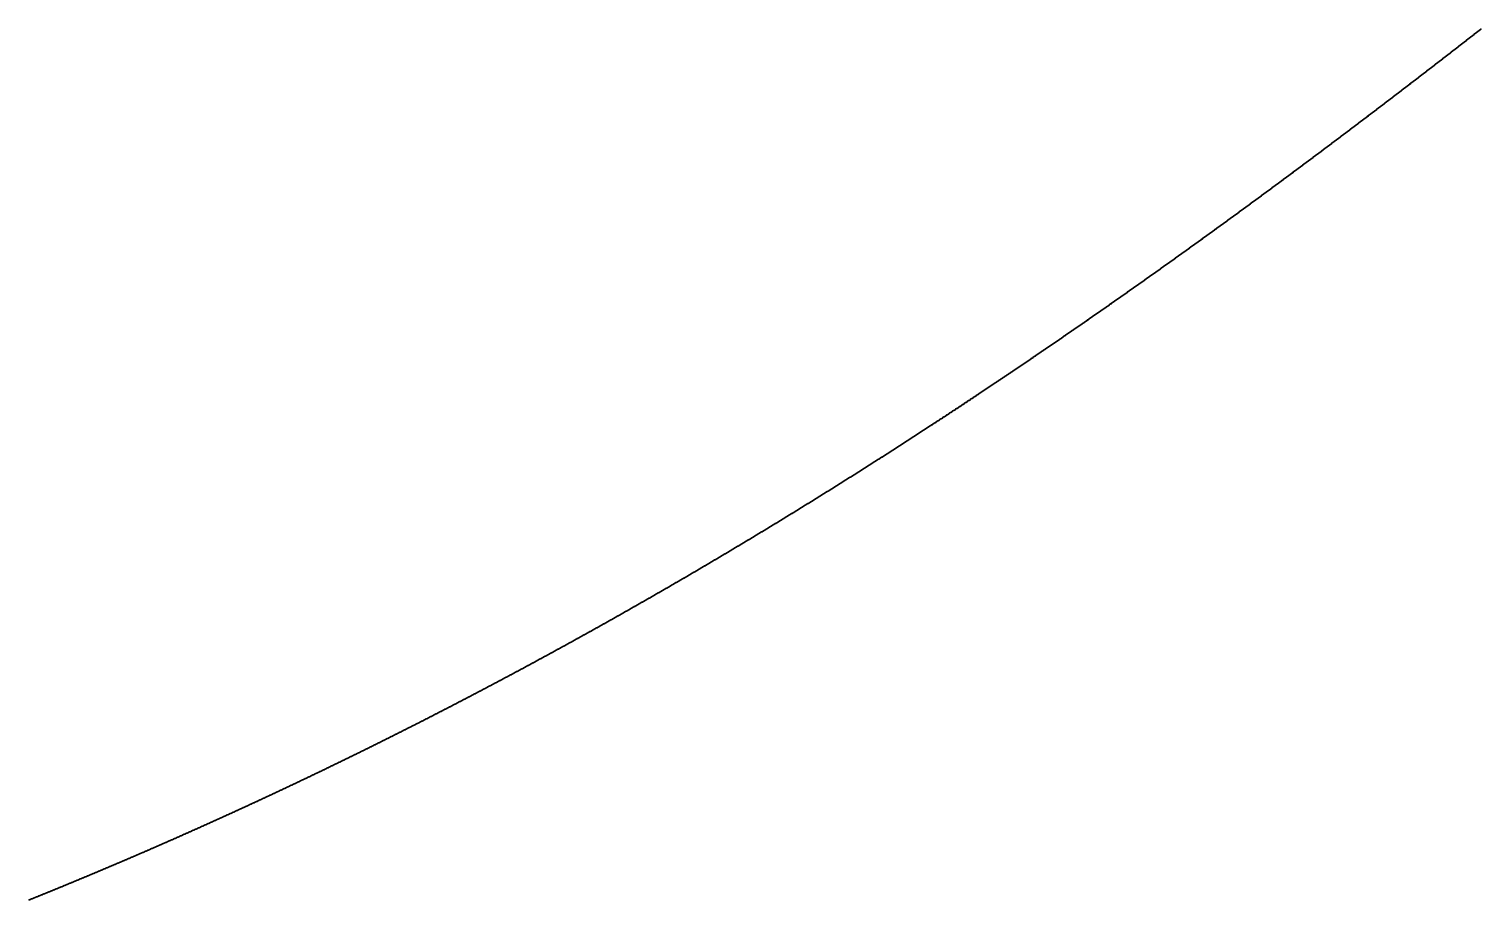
# Model space of a CAD drawing. Header units: metres. Extents: x 0 to 360, y 0 to 49.
# Drawn here: x 157.5 to 179.99, y 5.92 to 19.42 of the extents above; entities that cross this region are included whole.
import ezdxf

# ---------------------------------------------------------------- set-up
doc = ezdxf.new("R2010")
doc.units = ezdxf.units.M

msp = doc.modelspace()

# ---------------------------------------------------------------- linework, layer by layer
for p in [(179.895, 19.342), (179.902, 19.348), (179.909, 19.353), (179.916, 19.359), (179.923, 19.364), (179.93, 19.37), (179.937, 19.375), (179.944, 19.38), (179.951, 19.386), (179.958, 19.391), (179.965, 19.397), (179.972, 19.402), (179.979, 19.408), (179.986, 19.413), (179.993, 19.419), (179.607, 19.118), (179.614, 19.124), (179.621, 19.129), (179.628, 19.134), (179.635, 19.14), (179.642, 19.145), (179.649, 19.151), (179.656, 19.156), (179.663, 19.162), (179.67, 19.167), (179.677, 19.173), (179.684, 19.178), (179.691, 19.184), (179.698, 19.189), (179.705, 19.195), (179.712, 19.2), (179.719, 19.205), (179.726, 19.211), (179.733, 19.216), (179.74, 19.222), (179.747, 19.227), (179.754, 19.233), (179.761, 19.238), (179.768, 19.244), (179.775, 19.249), (179.782, 19.255), (179.789, 19.26), (179.796, 19.266), (179.803, 19.271), (179.81, 19.277), (179.817, 19.282), (179.824, 19.288), (179.831, 19.293), (179.838, 19.298), (179.846, 19.304), (179.853, 19.309), (179.86, 19.315), (179.867, 19.32), (179.874, 19.326), (179.881, 19.331), (179.888, 19.337), (179.318, 18.894), (179.325, 18.9), (179.332, 18.905), (179.339, 18.91), (179.346, 18.916), (179.353, 18.921), (179.36, 18.927), (179.367, 18.932), (179.374, 18.938), (179.381, 18.943), (179.388, 18.949), (179.395, 18.954), (179.402, 18.96), (179.409, 18.965), (179.416, 18.971), (179.423, 18.976), (179.431, 18.981), (179.438, 18.987), (179.445, 18.992), (179.452, 18.998), (179.459, 19.003), (179.466, 19.009), (179.473, 19.014), (179.48, 19.02), (179.487, 19.025), (179.494, 19.031), (179.501, 19.036), (179.508, 19.042), (179.515, 19.047), (179.522, 19.052), (179.529, 19.058), (179.536, 19.063), (179.543, 19.069), (179.55, 19.074), (179.557, 19.08), (179.564, 19.085), (179.571, 19.091), (179.578, 19.096), (179.586, 19.102), (179.593, 19.107), (179.6, 19.113), (179.027, 18.67), (179.035, 18.676), (179.042, 18.681), (179.049, 18.687), (179.056, 18.692), (179.063, 18.698), (179.07, 18.703), (179.077, 18.709), (179.084, 18.714), (179.091, 18.719), (179.098, 18.725), (179.105, 18.73), (179.113, 18.736), (179.12, 18.741), (179.127, 18.747), (179.134, 18.752), (179.141, 18.758), (179.148, 18.763), (179.155, 18.769), (179.162, 18.774), (179.169, 18.779), (179.176, 18.785), (179.183, 18.79), (179.19, 18.796), (179.197, 18.801), (179.205, 18.807), (179.212, 18.812), (179.219, 18.818), (179.226, 18.823), (179.233, 18.829), (179.24, 18.834), (179.247, 18.84), (179.254, 18.845), (179.261, 18.85), (179.268, 18.856), (179.275, 18.861), (179.282, 18.867), (179.289, 18.872), (179.296, 18.878), (179.303, 18.883), (179.311, 18.889), (178.736, 18.447), (178.743, 18.452), (178.751, 18.458), (178.758, 18.463), (178.765, 18.469), (178.772, 18.474), (178.779, 18.48), (178.786, 18.485), (178.793, 18.49), (178.8, 18.496), (178.807, 18.501), (178.815, 18.507), (178.822, 18.512), (178.829, 18.518), (178.836, 18.523), (178.843, 18.529), (178.85, 18.534), (178.857, 18.54), (178.864, 18.545), (178.871, 18.55), (178.878, 18.556), (178.886, 18.561), (178.893, 18.567), (178.9, 18.572), (178.907, 18.578), (178.914, 18.583), (178.921, 18.589), (178.928, 18.594), (178.935, 18.599), (178.942, 18.605), (178.949, 18.61), (178.957, 18.616), (178.964, 18.621), (178.971, 18.627), (178.978, 18.632), (178.985, 18.638), (178.992, 18.643), (178.999, 18.649), (179.006, 18.654), (179.013, 18.659), (179.02, 18.665), (178.437, 18.218), (178.444, 18.224), (178.451, 18.229), (178.458, 18.234), (178.465, 18.24), (178.473, 18.245), (178.48, 18.251), (178.487, 18.256), (178.494, 18.262), (178.501, 18.267), (178.508, 18.273), (178.515, 18.278), (178.523, 18.283), (178.53, 18.289), (178.537, 18.294), (178.544, 18.3), (178.551, 18.305), (178.558, 18.311), (178.565, 18.316), (178.572, 18.322), (178.58, 18.327), (178.587, 18.332), (178.594, 18.338), (178.601, 18.343), (178.608, 18.349), (178.615, 18.354), (178.622, 18.36), (178.629, 18.365), (178.637, 18.371), (178.644, 18.376), (178.651, 18.381), (178.658, 18.387), (178.665, 18.392), (178.672, 18.398), (178.679, 18.403), (178.686, 18.409), (178.694, 18.414), (178.701, 18.42), (178.708, 18.425), (178.715, 18.431), (178.722, 18.436), (178.729, 18.441), (178.143, 17.995), (178.151, 18.001), (178.158, 18.006), (178.165, 18.011), (178.172, 18.017), (178.179, 18.022), (178.186, 18.028), (178.194, 18.033), (178.201, 18.039), (178.208, 18.044), (178.215, 18.05), (178.222, 18.055), (178.229, 18.06), (178.237, 18.066), (178.244, 18.071), (178.251, 18.077), (178.258, 18.082), (178.265, 18.088), (178.272, 18.093), (178.28, 18.098), (178.287, 18.104), (178.294, 18.109), (178.301, 18.115), (178.308, 18.12), (178.315, 18.126), (178.322, 18.131), (178.33, 18.137), (178.337, 18.142), (178.344, 18.147), (178.351, 18.153), (178.358, 18.158), (178.365, 18.164), (178.373, 18.169), (178.38, 18.175), (178.387, 18.18), (178.394, 18.185), (178.401, 18.191), (178.408, 18.196), (178.415, 18.202), (178.423, 18.207), (178.43, 18.213), (177.842, 17.767), (177.849, 17.772), (177.856, 17.778), (177.863, 17.783), (177.87, 17.789), (177.878, 17.794), (177.885, 17.8), (177.892, 17.805), (177.899, 17.81), (177.906, 17.816), (177.914, 17.821), (177.921, 17.827), (177.928, 17.832), (177.935, 17.838), (177.942, 17.843), (177.95, 17.848), (177.957, 17.854), (177.964, 17.859), (177.971, 17.865), (177.978, 17.87), (177.986, 17.876), (177.993, 17.881), (178, 17.886), (178.007, 17.892), (178.014, 17.897), (178.021, 17.903), (178.029, 17.908), (178.036, 17.914), (178.043, 17.919), (178.05, 17.925), (178.057, 17.93), (178.065, 17.935), (178.072, 17.941), (178.079, 17.946), (178.086, 17.952), (178.093, 17.957), (178.1, 17.963), (178.108, 17.968), (178.115, 17.973), (178.122, 17.979), (178.129, 17.984), (178.136, 17.99), (177.546, 17.545), (177.553, 17.55), (177.56, 17.556), (177.568, 17.561), (177.575, 17.566), (177.582, 17.572), (177.589, 17.577), (177.596, 17.583), (177.604, 17.588), (177.611, 17.593), (177.618, 17.599), (177.625, 17.604), (177.633, 17.61), (177.64, 17.615), (177.647, 17.621), (177.654, 17.626), (177.661, 17.631), (177.669, 17.637), (177.676, 17.642), (177.683, 17.648), (177.69, 17.653), (177.698, 17.659), (177.705, 17.664), (177.712, 17.669), (177.719, 17.675), (177.726, 17.68), (177.734, 17.686), (177.741, 17.691), (177.748, 17.696), (177.755, 17.702), (177.762, 17.707), (177.77, 17.713), (177.777, 17.718), (177.784, 17.724), (177.791, 17.729), (177.798, 17.734), (177.806, 17.74), (177.813, 17.745), (177.82, 17.751), (177.827, 17.756), (177.834, 17.762), (177.242, 17.317), (177.249, 17.323), (177.256, 17.328), (177.263, 17.333), (177.271, 17.339), (177.278, 17.344), (177.285, 17.35), (177.292, 17.355), (177.3, 17.361), (177.307, 17.366), (177.314, 17.371), (177.322, 17.377), (177.329, 17.382), (177.336, 17.388), (177.343, 17.393), (177.35, 17.398), (177.358, 17.404), (177.365, 17.409), (177.372, 17.415), (177.379, 17.42), (177.387, 17.425), (177.394, 17.431), (177.401, 17.436), (177.408, 17.442), (177.416, 17.447), (177.423, 17.453), (177.43, 17.458), (177.437, 17.463), (177.445, 17.469), (177.452, 17.474), (177.459, 17.48), (177.466, 17.485), (177.474, 17.49), (177.481, 17.496), (177.488, 17.501), (177.495, 17.507), (177.503, 17.512), (177.51, 17.518), (177.517, 17.523), (177.524, 17.528), (177.531, 17.534), (177.539, 17.539), (176.944, 17.096), (176.951, 17.101), (176.958, 17.106), (176.965, 17.112), (176.973, 17.117), (176.98, 17.123), (176.987, 17.128), (176.995, 17.133), (177.002, 17.139), (177.009, 17.144), (177.016, 17.15), (177.024, 17.155), (177.031, 17.16), (177.038, 17.166), (177.045, 17.171), (177.053, 17.177), (177.06, 17.182), (177.067, 17.187), (177.075, 17.193), (177.082, 17.198), (177.089, 17.204), (177.096, 17.209), (177.104, 17.214), (177.111, 17.22), (177.118, 17.225), (177.125, 17.231), (177.133, 17.236), (177.14, 17.241), (177.147, 17.247), (177.155, 17.252), (177.162, 17.258), (177.169, 17.263), (177.176, 17.269), (177.184, 17.274), (177.191, 17.279), (177.198, 17.285), (177.205, 17.29), (177.213, 17.296), (177.22, 17.301), (177.227, 17.306), (177.234, 17.312), (176.637, 16.869), (176.644, 16.874), (176.651, 16.88), (176.659, 16.885), (176.666, 16.89), (176.673, 16.896), (176.681, 16.901), (176.688, 16.907), (176.695, 16.912), (176.703, 16.917), (176.71, 16.923), (176.717, 16.928), (176.725, 16.934), (176.732, 16.939), (176.739, 16.944), (176.747, 16.95), (176.754, 16.955), (176.761, 16.961), (176.768, 16.966), (176.776, 16.971), (176.783, 16.977), (176.79, 16.982), (176.798, 16.988), (176.805, 16.993), (176.812, 16.998), (176.82, 17.004), (176.827, 17.009), (176.834, 17.015), (176.841, 17.02), (176.849, 17.025), (176.856, 17.031), (176.863, 17.036), (176.871, 17.042), (176.878, 17.047), (176.885, 17.052), (176.893, 17.058), (176.9, 17.063), (176.907, 17.069), (176.914, 17.074), (176.922, 17.079), (176.929, 17.085), (176.936, 17.09), (176.329, 16.643), (176.336, 16.648), (176.344, 16.653), (176.351, 16.659), (176.358, 16.664), (176.366, 16.67), (176.373, 16.675), (176.38, 16.68), (176.388, 16.686), (176.395, 16.691), (176.402, 16.697), (176.41, 16.702), (176.417, 16.707), (176.424, 16.713), (176.432, 16.718), (176.439, 16.723), (176.446, 16.729), (176.454, 16.734), (176.461, 16.74), (176.468, 16.745), (176.476, 16.75), (176.483, 16.756), (176.49, 16.761), (176.498, 16.767), (176.505, 16.772), (176.512, 16.777), (176.52, 16.783), (176.527, 16.788), (176.534, 16.793), (176.542, 16.799), (176.549, 16.804), (176.556, 16.81), (176.564, 16.815), (176.571, 16.82), (176.578, 16.826), (176.586, 16.831), (176.593, 16.837), (176.6, 16.842), (176.608, 16.847), (176.615, 16.853), (176.622, 16.858), (176.63, 16.864), (176.027, 16.422), (176.034, 16.428), (176.042, 16.433), (176.049, 16.438), (176.056, 16.444), (176.064, 16.449), (176.071, 16.455), (176.079, 16.46), (176.086, 16.465), (176.093, 16.471), (176.101, 16.476), (176.108, 16.481), (176.115, 16.487), (176.123, 16.492), (176.13, 16.498), (176.138, 16.503), (176.145, 16.508), (176.152, 16.514), (176.16, 16.519), (176.167, 16.524), (176.174, 16.53), (176.182, 16.535), (176.189, 16.541), (176.196, 16.546), (176.204, 16.551), (176.211, 16.557), (176.219, 16.562), (176.226, 16.567), (176.233, 16.573), (176.241, 16.578), (176.248, 16.584), (176.255, 16.589), (176.263, 16.594), (176.27, 16.6), (176.277, 16.605), (176.285, 16.61), (176.292, 16.616), (176.299, 16.621), (176.307, 16.627), (176.314, 16.632), (176.321, 16.637), (175.716, 16.197), (175.724, 16.202), (175.731, 16.208), (175.739, 16.213), (175.746, 16.218), (175.753, 16.224), (175.761, 16.229), (175.768, 16.235), (175.776, 16.24), (175.783, 16.245), (175.79, 16.251), (175.798, 16.256), (175.805, 16.261), (175.813, 16.267), (175.82, 16.272), (175.827, 16.277), (175.835, 16.283), (175.842, 16.288), (175.85, 16.294), (175.857, 16.299), (175.864, 16.304), (175.872, 16.31), (175.879, 16.315), (175.887, 16.32), (175.894, 16.326), (175.901, 16.331), (175.909, 16.336), (175.916, 16.342), (175.924, 16.347), (175.931, 16.353), (175.938, 16.358), (175.946, 16.363), (175.953, 16.369), (175.96, 16.374), (175.968, 16.379), (175.975, 16.385), (175.983, 16.39), (175.99, 16.395), (175.997, 16.401), (176.005, 16.406), (176.012, 16.412), (176.02, 16.417), (175.404, 15.972), (175.412, 15.978), (175.419, 15.983), (175.427, 15.988), (175.434, 15.994), (175.442, 15.999), (175.449, 16.004), (175.456, 16.01), (175.464, 16.015), (175.471, 16.02), (175.479, 16.026), (175.486, 16.031), (175.494, 16.036), (175.501, 16.042), (175.508, 16.047), (175.516, 16.052), (175.523, 16.058), (175.531, 16.063), (175.538, 16.069), (175.546, 16.074), (175.553, 16.079), (175.56, 16.085), (175.568, 16.09), (175.575, 16.095), (175.583, 16.101), (175.59, 16.106), (175.598, 16.111), (175.605, 16.117), (175.612, 16.122), (175.62, 16.127), (175.627, 16.133), (175.635, 16.138), (175.642, 16.143), (175.65, 16.149), (175.657, 16.154), (175.664, 16.16), (175.672, 16.165), (175.679, 16.17), (175.687, 16.176), (175.694, 16.181), (175.701, 16.186), (175.709, 16.192), (175.091, 15.748), (175.098, 15.753), (175.106, 15.759), (175.113, 15.764), (175.121, 15.769), (175.128, 15.775), (175.136, 15.78), (175.143, 15.785), (175.151, 15.791), (175.158, 15.796), (175.166, 15.801), (175.173, 15.807), (175.181, 15.812), (175.188, 15.817), (175.196, 15.823), (175.203, 15.828), (175.211, 15.833), (175.218, 15.839), (175.225, 15.844), (175.233, 15.849), (175.24, 15.855), (175.248, 15.86), (175.255, 15.865), (175.263, 15.871), (175.27, 15.876), (175.278, 15.881), (175.285, 15.887), (175.293, 15.892), (175.3, 15.897), (175.307, 15.903), (175.315, 15.908), (175.322, 15.913), (175.33, 15.919), (175.337, 15.924), (175.345, 15.929), (175.352, 15.935), (175.36, 15.94), (175.367, 15.946), (175.375, 15.951), (175.382, 15.956), (175.389, 15.962), (175.397, 15.967), (174.769, 15.519), (174.776, 15.524), (174.784, 15.53), (174.791, 15.535), (174.799, 15.54), (174.806, 15.546), (174.814, 15.551), (174.821, 15.556), (174.829, 15.562), (174.836, 15.567), (174.844, 15.572), (174.851, 15.578), (174.859, 15.583), (174.866, 15.588), (174.874, 15.593), (174.881, 15.599), (174.889, 15.604), (174.896, 15.609), (174.904, 15.615), (174.911, 15.62), (174.919, 15.625), (174.926, 15.631), (174.934, 15.636), (174.941, 15.641), (174.949, 15.647), (174.956, 15.652), (174.964, 15.657), (174.971, 15.663), (174.979, 15.668), (174.986, 15.673), (174.994, 15.679), (175.001, 15.684), (175.009, 15.689), (175.016, 15.695), (175.024, 15.7), (175.031, 15.705), (175.039, 15.711), (175.046, 15.716), (175.054, 15.721), (175.061, 15.727), (175.069, 15.732), (175.076, 15.737), (175.083, 15.743), (174.452, 15.296), (174.46, 15.301), (174.468, 15.307), (174.475, 15.312), (174.483, 15.317), (174.49, 15.322), (174.498, 15.328), (174.505, 15.333), (174.513, 15.338), (174.52, 15.344), (174.528, 15.349), (174.535, 15.354), (174.543, 15.36), (174.551, 15.365), (174.558, 15.37), (174.566, 15.376), (174.573, 15.381), (174.581, 15.386), (174.588, 15.391), (174.596, 15.397), (174.603, 15.402), (174.611, 15.407), (174.618, 15.413), (174.626, 15.418), (174.633, 15.423), (174.641, 15.429), (174.648, 15.434), (174.656, 15.439), (174.663, 15.445), (174.671, 15.45), (174.679, 15.455), (174.686, 15.461), (174.694, 15.466), (174.701, 15.471), (174.709, 15.476), (174.716, 15.482), (174.724, 15.487), (174.731, 15.492), (174.739, 15.498), (174.746, 15.503), (174.754, 15.508), (174.761, 15.514), (174.127, 15.068), (174.135, 15.073), (174.142, 15.079), (174.15, 15.084), (174.158, 15.089), (174.165, 15.095), (174.173, 15.1), (174.18, 15.105), (174.188, 15.111), (174.195, 15.116), (174.203, 15.121), (174.211, 15.126), (174.218, 15.132), (174.226, 15.137), (174.233, 15.142), (174.241, 15.148), (174.248, 15.153), (174.256, 15.158), (174.264, 15.163), (174.271, 15.169), (174.279, 15.174), (174.286, 15.179), (174.294, 15.185), (174.301, 15.19), (174.309, 15.195), (174.317, 15.201), (174.324, 15.206), (174.332, 15.211), (174.339, 15.216), (174.347, 15.222), (174.354, 15.227), (174.362, 15.232), (174.369, 15.238), (174.377, 15.243), (174.385, 15.248), (174.392, 15.254), (174.4, 15.259), (174.407, 15.264), (174.415, 15.269), (174.422, 15.275), (174.43, 15.28), (174.437, 15.285), (174.445, 15.291), (173.808, 14.846), (173.816, 14.852), (173.823, 14.857), (173.831, 14.862), (173.839, 14.867), (173.846, 14.873), (173.854, 14.878), (173.861, 14.883), (173.869, 14.889), (173.877, 14.894), (173.884, 14.899), (173.892, 14.904), (173.899, 14.91), (173.907, 14.915), (173.915, 14.92), (173.922, 14.926), (173.93, 14.931), (173.937, 14.936), (173.945, 14.941), (173.953, 14.947), (173.96, 14.952), (173.968, 14.957), (173.975, 14.962), (173.983, 14.968), (173.991, 14.973), (173.998, 14.978), (174.006, 14.984), (174.013, 14.989), (174.021, 14.994), (174.029, 14.999), (174.036, 15.005), (174.044, 15.01), (174.051, 15.015), (174.059, 15.021), (174.067, 15.026), (174.074, 15.031), (174.082, 15.036), (174.089, 15.042), (174.097, 15.047), (174.105, 15.052), (174.112, 15.058), (174.12, 15.063), (173.48, 14.62), (173.488, 14.625), (173.495, 14.631), (173.503, 14.636), (173.51, 14.641), (173.518, 14.646), (173.526, 14.652), (173.533, 14.657), (173.541, 14.662), (173.549, 14.667), (173.556, 14.673), (173.564, 14.678), (173.572, 14.683), (173.579, 14.688), (173.587, 14.694), (173.595, 14.699), (173.602, 14.704), (173.61, 14.709), (173.617, 14.715), (173.625, 14.72), (173.633, 14.725), (173.64, 14.73), (173.648, 14.736), (173.656, 14.741), (173.663, 14.746), (173.671, 14.752), (173.679, 14.757), (173.686, 14.762), (173.694, 14.767), (173.701, 14.773), (173.709, 14.778), (173.717, 14.783), (173.724, 14.788), (173.732, 14.794), (173.74, 14.799), (173.747, 14.804), (173.755, 14.809), (173.762, 14.815), (173.77, 14.82), (173.778, 14.825), (173.785, 14.831), (173.793, 14.836), (173.801, 14.841), (173.15, 14.394), (173.158, 14.4), (173.165, 14.405), (173.173, 14.41), (173.181, 14.415), (173.188, 14.421), (173.196, 14.426), (173.204, 14.431), (173.212, 14.436), (173.219, 14.442), (173.227, 14.447), (173.235, 14.452), (173.242, 14.457), (173.25, 14.462), (173.258, 14.468), (173.265, 14.473), (173.273, 14.478), (173.281, 14.483), (173.288, 14.489), (173.296, 14.494), (173.304, 14.499), (173.311, 14.504), (173.319, 14.51), (173.327, 14.515), (173.334, 14.52), (173.342, 14.525), (173.35, 14.531), (173.357, 14.536), (173.365, 14.541), (173.373, 14.546), (173.38, 14.552), (173.388, 14.557), (173.396, 14.562), (173.403, 14.567), (173.411, 14.573), (173.419, 14.578), (173.426, 14.583), (173.434, 14.588), (173.442, 14.594), (173.449, 14.599), (173.457, 14.604), (173.465, 14.609), (173.472, 14.615), (172.819, 14.169), (172.826, 14.175), (172.834, 14.18), (172.842, 14.185), (172.849, 14.19), (172.857, 14.196), (172.865, 14.201), (172.873, 14.206), (172.88, 14.211), (172.888, 14.216), (172.896, 14.222), (172.904, 14.227), (172.911, 14.232), (172.919, 14.237), (172.927, 14.243), (172.934, 14.248), (172.942, 14.253), (172.95, 14.258), (172.958, 14.264), (172.965, 14.269), (172.973, 14.274), (172.981, 14.279), (172.988, 14.284), (172.996, 14.29), (173.004, 14.295), (173.011, 14.3), (173.019, 14.305), (173.027, 14.311), (173.035, 14.316), (173.042, 14.321), (173.05, 14.326), (173.058, 14.332), (173.065, 14.337), (173.073, 14.342), (173.081, 14.347), (173.088, 14.352), (173.096, 14.358), (173.104, 14.363), (173.112, 14.368), (173.119, 14.373), (173.127, 14.379), (173.135, 14.384), (173.142, 14.389), (172.486, 13.945), (172.493, 13.951), (172.501, 13.956), (172.509, 13.961), (172.517, 13.966), (172.524, 13.971), (172.532, 13.977), (172.54, 13.982), (172.548, 13.987), (172.555, 13.992), (172.563, 13.997), (172.571, 14.003), (172.579, 14.008), (172.586, 14.013), (172.594, 14.018), (172.602, 14.023), (172.61, 14.029), (172.617, 14.034), (172.625, 14.039), (172.633, 14.044), (172.641, 14.05), (172.648, 14.055), (172.656, 14.06), (172.664, 14.065), (172.672, 14.07), (172.679, 14.076), (172.687, 14.081), (172.695, 14.086), (172.703, 14.091), (172.71, 14.096), (172.718, 14.102), (172.726, 14.107), (172.734, 14.112), (172.741, 14.117), (172.749, 14.122), (172.757, 14.128), (172.764, 14.133), (172.772, 14.138), (172.78, 14.143), (172.788, 14.149), (172.795, 14.154), (172.803, 14.159), (172.811, 14.164), (172.151, 13.722), (172.159, 13.727), (172.166, 13.732), (172.174, 13.738), (172.182, 13.743), (172.19, 13.748), (172.198, 13.753), (172.205, 13.758), (172.213, 13.764), (172.221, 13.769), (172.229, 13.774), (172.237, 13.779), (172.244, 13.784), (172.252, 13.79), (172.26, 13.795), (172.268, 13.8), (172.276, 13.805), (172.283, 13.81), (172.291, 13.815), (172.299, 13.821), (172.307, 13.826), (172.314, 13.831), (172.322, 13.836), (172.33, 13.841), (172.338, 13.847), (172.346, 13.852), (172.353, 13.857), (172.361, 13.862), (172.369, 13.867), (172.377, 13.873), (172.384, 13.878), (172.392, 13.883), (172.4, 13.888), (172.408, 13.893), (172.416, 13.899), (172.423, 13.904), (172.431, 13.909), (172.439, 13.914), (172.447, 13.919), (172.454, 13.925), (172.462, 13.93), (172.47, 13.935), (172.478, 13.94), (171.807, 13.495), (171.814, 13.5), (171.822, 13.505), (171.83, 13.51), (171.838, 13.515), (171.846, 13.52), (171.854, 13.525), (171.861, 13.531), (171.869, 13.536), (171.877, 13.541), (171.885, 13.546), (171.893, 13.551), (171.901, 13.556), (171.908, 13.562), (171.916, 13.567), (171.924, 13.572), (171.932, 13.577), (171.94, 13.582), (171.948, 13.587), (171.955, 13.593), (171.963, 13.598), (171.971, 13.603), (171.979, 13.608), (171.987, 13.613), (171.995, 13.619), (172.002, 13.624), (172.01, 13.629), (172.018, 13.634), (172.026, 13.639), (172.034, 13.644), (172.041, 13.65), (172.049, 13.655), (172.057, 13.66), (172.065, 13.665), (172.073, 13.67), (172.081, 13.675), (172.088, 13.681), (172.096, 13.686), (172.104, 13.691), (172.112, 13.696), (172.12, 13.701), (172.127, 13.707), (172.135, 13.712), (172.143, 13.717), (171.469, 13.273), (171.476, 13.278), (171.484, 13.283), (171.492, 13.288), (171.5, 13.294), (171.508, 13.299), (171.516, 13.304), (171.524, 13.309), (171.532, 13.314), (171.539, 13.319), (171.547, 13.324), (171.555, 13.33), (171.563, 13.335), (171.571, 13.34), (171.579, 13.345), (171.587, 13.35), (171.595, 13.355), (171.602, 13.36), (171.61, 13.366), (171.618, 13.371), (171.626, 13.376), (171.634, 13.381), (171.642, 13.386), (171.65, 13.391), (171.657, 13.397), (171.665, 13.402), (171.673, 13.407), (171.681, 13.412), (171.689, 13.417), (171.697, 13.422), (171.705, 13.427), (171.712, 13.433), (171.72, 13.438), (171.728, 13.443), (171.736, 13.448), (171.744, 13.453), (171.752, 13.458), (171.76, 13.464), (171.767, 13.469), (171.775, 13.474), (171.783, 13.479), (171.791, 13.484), (171.799, 13.489), (171.121, 13.047), (171.129, 13.052), (171.137, 13.057), (171.145, 13.063), (171.152, 13.068), (171.16, 13.073), (171.168, 13.078), (171.176, 13.083), (171.184, 13.088), (171.192, 13.093), (171.2, 13.098), (171.208, 13.104), (171.216, 13.109), (171.224, 13.114), (171.232, 13.119), (171.24, 13.124), (171.247, 13.129), (171.255, 13.134), (171.263, 13.139), (171.271, 13.145), (171.279, 13.15), (171.287, 13.155), (171.295, 13.16), (171.303, 13.165), (171.311, 13.17), (171.319, 13.175), (171.326, 13.181), (171.334, 13.186), (171.342, 13.191), (171.35, 13.196), (171.358, 13.201), (171.366, 13.206), (171.374, 13.211), (171.382, 13.216), (171.39, 13.222), (171.398, 13.227), (171.405, 13.232), (171.413, 13.237), (171.421, 13.242), (171.429, 13.247), (171.437, 13.252), (171.445, 13.258), (171.453, 13.263), (171.461, 13.268), (170.771, 12.822), (170.779, 12.828), (170.787, 12.833), (170.795, 12.838), (170.803, 12.843), (170.811, 12.848), (170.819, 12.853), (170.827, 12.858), (170.835, 12.863), (170.843, 12.868), (170.851, 12.873), (170.859, 12.879), (170.867, 12.884), (170.875, 12.889), (170.883, 12.894), (170.891, 12.899), (170.899, 12.904), (170.907, 12.909), (170.915, 12.914), (170.922, 12.919), (170.93, 12.925), (170.938, 12.93), (170.946, 12.935), (170.954, 12.94), (170.962, 12.945), (170.97, 12.95), (170.978, 12.955), (170.986, 12.96), (170.994, 12.965), (171.002, 12.97), (171.01, 12.976), (171.018, 12.981), (171.026, 12.986), (171.034, 12.991), (171.042, 12.996), (171.049, 13.001), (171.057, 13.006), (171.065, 13.011), (171.073, 13.017), (171.081, 13.022), (171.089, 13.027), (171.097, 13.032), (171.105, 13.037), (171.113, 13.042), (170.42, 12.599), (170.428, 12.604), (170.436, 12.609), (170.444, 12.614), (170.452, 12.619), (170.46, 12.624), (170.468, 12.629), (170.476, 12.634), (170.484, 12.639), (170.492, 12.644), (170.5, 12.649), (170.508, 12.655), (170.516, 12.66), (170.524, 12.665), (170.532, 12.67), (170.54, 12.675), (170.548, 12.68), (170.556, 12.685), (170.564, 12.69), (170.572, 12.695), (170.58, 12.7), (170.588, 12.705), (170.596, 12.71), (170.604, 12.716), (170.612, 12.721), (170.62, 12.726), (170.628, 12.731), (170.636, 12.736), (170.644, 12.741), (170.652, 12.746), (170.66, 12.751), (170.668, 12.756), (170.676, 12.761), (170.684, 12.766), (170.692, 12.772), (170.7, 12.777), (170.708, 12.782), (170.716, 12.787), (170.724, 12.792), (170.731, 12.797), (170.739, 12.802), (170.747, 12.807), (170.755, 12.812), (170.763, 12.817), (170.059, 12.371), (170.067, 12.376), (170.075, 12.381), (170.083, 12.386), (170.091, 12.391), (170.099, 12.396), (170.107, 12.401), (170.115, 12.406), (170.123, 12.411), (170.131, 12.416), (170.139, 12.422), (170.147, 12.427), (170.155, 12.432), (170.163, 12.437), (170.171, 12.442), (170.179, 12.447), (170.187, 12.452), (170.195, 12.457), (170.203, 12.462), (170.211, 12.467), (170.22, 12.472), (170.228, 12.477), (170.236, 12.482), (170.244, 12.487), (170.252, 12.492), (170.26, 12.497), (170.268, 12.502), (170.276, 12.508), (170.284, 12.513), (170.292, 12.518), (170.3, 12.523), (170.308, 12.528), (170.316, 12.533), (170.324, 12.538), (170.332, 12.543), (170.34, 12.548), (170.348, 12.553), (170.356, 12.558), (170.364, 12.563), (170.372, 12.568), (170.38, 12.573), (170.388, 12.578), (170.396, 12.584), (170.404, 12.589), (170.412, 12.594), (169.704, 12.149), (169.712, 12.154), (169.72, 12.159), (169.728, 12.164), (169.736, 12.17), (169.744, 12.175), (169.752, 12.18), (169.76, 12.185), (169.768, 12.19), (169.776, 12.195), (169.785, 12.2), (169.793, 12.205), (169.801, 12.21), (169.809, 12.215), (169.817, 12.22), (169.825, 12.225), (169.833, 12.23), (169.841, 12.235), (169.849, 12.24), (169.857, 12.245), (169.865, 12.25), (169.873, 12.255), (169.881, 12.26), (169.889, 12.265), (169.898, 12.27), (169.906, 12.275), (169.914, 12.28), (169.922, 12.285), (169.93, 12.29), (169.938, 12.295), (169.946, 12.3), (169.954, 12.305), (169.962, 12.31), (169.97, 12.315), (169.978, 12.321), (169.986, 12.326), (169.994, 12.331), (170.002, 12.336), (170.01, 12.341), (170.018, 12.346), (170.027, 12.351), (170.035, 12.356), (170.043, 12.361), (170.051, 12.366), (169.339, 11.924), (169.347, 11.929), (169.355, 11.934), (169.363, 11.939), (169.371, 11.944), (169.379, 11.949), (169.387, 11.954), (169.395, 11.959), (169.404, 11.964), (169.412, 11.969), (169.42, 11.974), (169.428, 11.979), (169.436, 11.984), (169.444, 11.989), (169.452, 11.994), (169.46, 11.999), (169.469, 12.004), (169.477, 12.009), (169.485, 12.014), (169.493, 12.019), (169.501, 12.024), (169.509, 12.029), (169.517, 12.034), (169.525, 12.039), (169.533, 12.044), (169.542, 12.049), (169.55, 12.054), (169.558, 12.059), (169.566, 12.064), (169.574, 12.069), (169.582, 12.074), (169.59, 12.079), (169.598, 12.084), (169.606, 12.089), (169.615, 12.094), (169.623, 12.099), (169.631, 12.104), (169.639, 12.109), (169.647, 12.114), (169.655, 12.119), (169.663, 12.124), (169.671, 12.129), (169.679, 12.134), (169.687, 12.139), (169.696, 12.144), (168.963, 11.695), (168.971, 11.7), (168.98, 11.705), (168.988, 11.71), (168.996, 11.715), (169.004, 11.72), (169.012, 11.725), (169.02, 11.729), (169.029, 11.734), (169.037, 11.739), (169.045, 11.744), (169.053, 11.749), (169.061, 11.754), (169.069, 11.759), (169.078, 11.764), (169.086, 11.769), (169.094, 11.774), (169.102, 11.779), (169.11, 11.784), (169.118, 11.789), (169.127, 11.794), (169.135, 11.799), (169.143, 11.804), (169.151, 11.809), (169.159, 11.814), (169.167, 11.819), (169.176, 11.824), (169.184, 11.829), (169.192, 11.834), (169.2, 11.839), (169.208, 11.844), (169.216, 11.849), (169.225, 11.854), (169.233, 11.859), (169.241, 11.864), (169.249, 11.869), (169.257, 11.874), (169.265, 11.879), (169.273, 11.884), (169.282, 11.889), (169.29, 11.894), (169.298, 11.899), (169.306, 11.904), (169.314, 11.909), (169.322, 11.914), (169.33, 11.919), (168.594, 11.472), (168.602, 11.477), (168.61, 11.482), (168.619, 11.487), (168.627, 11.491), (168.635, 11.496), (168.643, 11.501), (168.652, 11.506), (168.66, 11.511), (168.668, 11.516), (168.676, 11.521), (168.684, 11.526), (168.693, 11.531), (168.701, 11.536), (168.709, 11.541), (168.717, 11.546), (168.726, 11.551), (168.734, 11.556), (168.742, 11.561), (168.75, 11.566), (168.758, 11.571), (168.767, 11.576), (168.775, 11.581), (168.783, 11.586), (168.791, 11.59), (168.799, 11.595), (168.808, 11.6), (168.816, 11.605), (168.824, 11.61), (168.832, 11.615), (168.84, 11.62), (168.849, 11.625), (168.857, 11.63), (168.865, 11.635), (168.873, 11.64), (168.881, 11.645), (168.89, 11.65), (168.898, 11.655), (168.906, 11.66), (168.914, 11.665), (168.922, 11.67), (168.93, 11.675), (168.939, 11.68), (168.947, 11.685), (168.955, 11.69), (168.215, 11.245), (168.223, 11.25), (168.231, 11.255), (168.239, 11.26), (168.248, 11.265), (168.256, 11.27), (168.264, 11.275), (168.272, 11.279), (168.281, 11.284), (168.289, 11.289), (168.297, 11.294), (168.305, 11.299), (168.314, 11.304), (168.322, 11.309), (168.33, 11.314), (168.339, 11.319), (168.347, 11.324), (168.355, 11.329), (168.363, 11.334), (168.372, 11.338), (168.38, 11.343), (168.388, 11.348), (168.396, 11.353), (168.405, 11.358), (168.413, 11.363), (168.421, 11.368), (168.429, 11.373), (168.438, 11.378), (168.446, 11.383), (168.454, 11.388), (168.462, 11.393), (168.471, 11.398), (168.479, 11.403), (168.487, 11.407), (168.495, 11.412), (168.503, 11.417), (168.512, 11.422), (168.52, 11.427), (168.528, 11.432), (168.536, 11.437), (168.545, 11.442), (168.553, 11.447), (168.561, 11.452), (168.569, 11.457), (168.578, 11.462), (168.586, 11.467), (167.841, 11.025), (167.85, 11.03), (167.858, 11.034), (167.866, 11.039), (167.874, 11.044), (167.883, 11.049), (167.891, 11.054), (167.899, 11.059), (167.908, 11.064), (167.916, 11.069), (167.924, 11.073), (167.933, 11.078), (167.941, 11.083), (167.949, 11.088), (167.958, 11.093), (167.966, 11.098), (167.974, 11.103), (167.982, 11.108), (167.991, 11.113), (167.999, 11.118), (168.007, 11.122), (168.016, 11.127), (168.024, 11.132), (168.032, 11.137), (168.041, 11.142), (168.049, 11.147), (168.057, 11.152), (168.065, 11.157), (168.074, 11.162), (168.082, 11.167), (168.09, 11.171), (168.099, 11.176), (168.107, 11.181), (168.115, 11.186), (168.123, 11.191), (168.132, 11.196), (168.14, 11.201), (168.148, 11.206), (168.157, 11.211), (168.165, 11.216), (168.173, 11.22), (168.181, 11.225), (168.19, 11.23), (168.198, 11.235), (168.206, 11.24), (167.449, 10.796), (167.457, 10.801), (167.466, 10.806), (167.474, 10.81), (167.483, 10.815), (167.491, 10.82), (167.499, 10.825), (167.508, 10.83), (167.516, 10.835), (167.524, 10.84), (167.533, 10.844), (167.541, 10.849), (167.549, 10.854), (167.558, 10.859), (167.566, 10.864), (167.574, 10.869), (167.583, 10.874), (167.591, 10.878), (167.599, 10.883), (167.608, 10.888), (167.616, 10.893), (167.625, 10.898), (167.633, 10.903), (167.641, 10.908), (167.65, 10.912), (167.658, 10.917), (167.666, 10.922), (167.675, 10.927), (167.683, 10.932), (167.691, 10.937), (167.7, 10.942), (167.708, 10.947), (167.716, 10.951), (167.725, 10.956), (167.733, 10.961), (167.741, 10.966), (167.75, 10.971), (167.758, 10.976), (167.766, 10.981), (167.775, 10.986), (167.783, 10.99), (167.791, 10.995), (167.8, 11), (167.808, 11.005), (167.816, 11.01), (167.825, 11.015), (167.833, 11.02), (167.063, 10.573), (167.071, 10.578), (167.08, 10.583), (167.088, 10.588), (167.097, 10.593), (167.105, 10.597), (167.113, 10.602), (167.122, 10.607), (167.13, 10.612), (167.139, 10.617), (167.147, 10.622), (167.156, 10.626), (167.164, 10.631), (167.172, 10.636), (167.181, 10.641), (167.189, 10.646), (167.198, 10.651), (167.206, 10.655), (167.214, 10.66), (167.223, 10.665), (167.231, 10.67), (167.24, 10.675), (167.248, 10.68), (167.256, 10.684), (167.265, 10.689), (167.273, 10.694), (167.281, 10.699), (167.29, 10.704), (167.298, 10.709), (167.307, 10.713), (167.315, 10.718), (167.323, 10.723), (167.332, 10.728), (167.34, 10.733), (167.349, 10.738), (167.357, 10.743), (167.365, 10.747), (167.374, 10.752), (167.382, 10.757), (167.39, 10.762), (167.399, 10.767), (167.407, 10.772), (167.416, 10.776), (167.424, 10.781), (167.432, 10.786), (167.441, 10.791), (166.666, 10.348), (166.675, 10.352), (166.683, 10.357), (166.692, 10.362), (166.7, 10.367), (166.709, 10.372), (166.717, 10.376), (166.726, 10.381), (166.734, 10.386), (166.742, 10.391), (166.751, 10.396), (166.759, 10.4), (166.768, 10.405), (166.776, 10.41), (166.785, 10.415), (166.793, 10.42), (166.802, 10.424), (166.81, 10.429), (166.818, 10.434), (166.827, 10.439), (166.835, 10.443), (166.844, 10.448), (166.852, 10.453), (166.861, 10.458), (166.869, 10.463), (166.878, 10.468), (166.886, 10.472), (166.894, 10.477), (166.903, 10.482), (166.911, 10.487), (166.92, 10.492), (166.928, 10.496), (166.937, 10.501), (166.945, 10.506), (166.954, 10.511), (166.962, 10.516), (166.97, 10.52), (166.979, 10.525), (166.987, 10.53), (166.996, 10.535), (167.004, 10.54), (167.012, 10.544), (167.021, 10.549), (167.029, 10.554), (167.038, 10.559), (167.046, 10.564), (167.055, 10.569), (166.267, 10.123), (166.276, 10.128), (166.284, 10.133), (166.293, 10.138), (166.301, 10.142), (166.31, 10.147), (166.318, 10.152), (166.327, 10.157), (166.335, 10.161), (166.344, 10.166), (166.352, 10.171), (166.361, 10.176), (166.369, 10.181), (166.378, 10.185), (166.386, 10.19), (166.395, 10.195), (166.403, 10.2), (166.412, 10.204), (166.42, 10.209), (166.429, 10.214), (166.437, 10.219), (166.446, 10.223), (166.454, 10.228), (166.463, 10.233), (166.471, 10.238), (166.48, 10.242), (166.488, 10.247), (166.497, 10.252), (166.505, 10.257), (166.514, 10.262), (166.522, 10.266), (166.531, 10.271), (166.539, 10.276), (166.548, 10.281), (166.556, 10.285), (166.565, 10.29), (166.573, 10.295), (166.582, 10.3), (166.59, 10.305), (166.599, 10.309), (166.607, 10.314), (166.615, 10.319), (166.624, 10.324), (166.632, 10.328), (166.641, 10.333), (166.649, 10.338), (166.658, 10.343), (165.857, 9.896), (165.866, 9.901), (165.874, 9.906), (165.883, 9.91), (165.892, 9.915), (165.9, 9.92), (165.909, 9.924), (165.917, 9.929), (165.926, 9.934), (165.934, 9.939), (165.943, 9.943), (165.951, 9.948), (165.96, 9.953), (165.969, 9.958), (165.977, 9.962), (165.986, 9.967), (165.994, 9.972), (166.003, 9.976), (166.011, 9.981), (166.02, 9.986), (166.028, 9.991), (166.037, 9.995), (166.045, 10), (166.054, 10.005), (166.063, 10.01), (166.071, 10.014), (166.08, 10.019), (166.088, 10.024), (166.097, 10.029), (166.105, 10.033), (166.114, 10.038), (166.122, 10.043), (166.131, 10.047), (166.139, 10.052), (166.148, 10.057), (166.156, 10.062), (166.165, 10.066), (166.174, 10.071), (166.182, 10.076), (166.191, 10.081), (166.199, 10.085), (166.208, 10.09), (166.216, 10.095), (166.225, 10.1), (166.233, 10.104), (166.242, 10.109), (166.25, 10.114), (166.259, 10.119), (165.453, 9.675), (165.462, 9.68), (165.471, 9.685), (165.479, 9.689), (165.488, 9.694), (165.497, 9.699), (165.505, 9.703), (165.514, 9.708), (165.522, 9.713), (165.531, 9.717), (165.54, 9.722), (165.548, 9.727), (165.557, 9.732), (165.565, 9.736), (165.574, 9.741), (165.583, 9.746), (165.591, 9.75), (165.6, 9.755), (165.608, 9.76), (165.617, 9.764), (165.626, 9.769), (165.634, 9.774), (165.643, 9.778), (165.651, 9.783), (165.66, 9.788), (165.669, 9.793), (165.677, 9.797), (165.686, 9.802), (165.694, 9.807), (165.703, 9.811), (165.711, 9.816), (165.72, 9.821), (165.729, 9.825), (165.737, 9.83), (165.746, 9.835), (165.754, 9.84), (165.763, 9.844), (165.772, 9.849), (165.78, 9.854), (165.789, 9.858), (165.797, 9.863), (165.806, 9.868), (165.814, 9.873), (165.823, 9.877), (165.832, 9.882), (165.84, 9.887), (165.849, 9.891), (165.03, 9.447), (165.039, 9.451), (165.047, 9.456), (165.056, 9.461), (165.065, 9.465), (165.073, 9.47), (165.082, 9.475), (165.091, 9.479), (165.099, 9.484), (165.108, 9.489), (165.117, 9.493), (165.125, 9.498), (165.134, 9.503), (165.142, 9.507), (165.151, 9.512), (165.16, 9.517), (165.168, 9.521), (165.177, 9.526), (165.186, 9.531), (165.194, 9.535), (165.203, 9.54), (165.212, 9.544), (165.22, 9.549), (165.229, 9.554), (165.238, 9.558), (165.246, 9.563), (165.255, 9.568), (165.264, 9.572), (165.272, 9.577), (165.281, 9.582), (165.289, 9.586), (165.298, 9.591), (165.307, 9.596), (165.315, 9.6), (165.324, 9.605), (165.333, 9.61), (165.341, 9.614), (165.35, 9.619), (165.359, 9.624), (165.367, 9.628), (165.376, 9.633), (165.384, 9.638), (165.393, 9.643), (165.402, 9.647), (165.41, 9.652), (165.419, 9.657), (165.428, 9.661), (165.436, 9.666), (165.445, 9.671), (164.612, 9.225), (164.621, 9.229), (164.63, 9.234), (164.639, 9.239), (164.647, 9.243), (164.656, 9.248), (164.665, 9.252), (164.673, 9.257), (164.682, 9.262), (164.691, 9.266), (164.7, 9.271), (164.708, 9.276), (164.717, 9.28), (164.726, 9.285), (164.734, 9.289), (164.743, 9.294), (164.752, 9.299), (164.761, 9.303), (164.769, 9.308), (164.778, 9.312), (164.787, 9.317), (164.795, 9.322), (164.804, 9.326), (164.813, 9.331), (164.821, 9.336), (164.83, 9.34), (164.839, 9.345), (164.848, 9.349), (164.856, 9.354), (164.865, 9.359), (164.874, 9.363), (164.882, 9.368), (164.891, 9.373), (164.9, 9.377), (164.908, 9.382), (164.917, 9.387), (164.926, 9.391), (164.934, 9.396), (164.943, 9.4), (164.952, 9.405), (164.96, 9.41), (164.969, 9.414), (164.978, 9.419), (164.986, 9.424), (164.995, 9.428), (165.004, 9.433), (165.013, 9.438), (165.021, 9.442), (164.184, 9), (164.192, 9.005), (164.201, 9.009), (164.21, 9.014), (164.219, 9.018), (164.227, 9.023), (164.236, 9.028), (164.245, 9.032), (164.254, 9.037), (164.263, 9.041), (164.271, 9.046), (164.28, 9.05), (164.289, 9.055), (164.298, 9.06), (164.306, 9.064), (164.315, 9.069), (164.324, 9.073), (164.333, 9.078), (164.341, 9.082), (164.35, 9.087), (164.359, 9.092), (164.368, 9.096), (164.376, 9.101), (164.385, 9.105), (164.394, 9.11), (164.403, 9.115), (164.411, 9.119), (164.42, 9.124), (164.429, 9.128), (164.438, 9.133), (164.446, 9.137), (164.455, 9.142), (164.464, 9.147), (164.473, 9.151), (164.481, 9.156), (164.49, 9.16), (164.499, 9.165), (164.508, 9.17), (164.516, 9.174), (164.525, 9.179), (164.534, 9.183), (164.543, 9.188), (164.551, 9.193), (164.56, 9.197), (164.569, 9.202), (164.577, 9.206), (164.586, 9.211), (164.595, 9.216), (164.604, 9.22), (163.743, 8.773), (163.752, 8.777), (163.761, 8.782), (163.77, 8.787), (163.779, 8.791), (163.787, 8.796), (163.796, 8.8), (163.805, 8.805), (163.814, 8.809), (163.823, 8.814), (163.832, 8.818), (163.84, 8.823), (163.849, 8.827), (163.858, 8.832), (163.867, 8.836), (163.876, 8.841), (163.885, 8.845), (163.893, 8.85), (163.902, 8.854), (163.911, 8.859), (163.92, 8.864), (163.929, 8.868), (163.937, 8.873), (163.946, 8.877), (163.955, 8.882), (163.964, 8.886), (163.973, 8.891), (163.981, 8.895), (163.99, 8.9), (163.999, 8.904), (164.008, 8.909), (164.017, 8.914), (164.025, 8.918), (164.034, 8.923), (164.043, 8.927), (164.052, 8.932), (164.061, 8.936), (164.069, 8.941), (164.078, 8.945), (164.087, 8.95), (164.096, 8.955), (164.105, 8.959), (164.113, 8.964), (164.122, 8.968), (164.131, 8.973), (164.14, 8.977), (164.148, 8.982), (164.157, 8.986), (164.166, 8.991), (164.175, 8.996), (163.3, 8.548), (163.309, 8.552), (163.318, 8.557), (163.327, 8.561), (163.336, 8.566), (163.345, 8.57), (163.354, 8.575), (163.362, 8.579), (163.371, 8.584), (163.38, 8.588), (163.389, 8.593), (163.398, 8.597), (163.407, 8.602), (163.416, 8.606), (163.425, 8.611), (163.434, 8.615), (163.442, 8.62), (163.451, 8.624), (163.46, 8.629), (163.469, 8.633), (163.478, 8.638), (163.487, 8.642), (163.496, 8.647), (163.504, 8.651), (163.513, 8.656), (163.522, 8.66), (163.531, 8.665), (163.54, 8.669), (163.549, 8.674), (163.558, 8.678), (163.566, 8.683), (163.575, 8.687), (163.584, 8.692), (163.593, 8.696), (163.602, 8.701), (163.611, 8.705), (163.62, 8.71), (163.628, 8.714), (163.637, 8.719), (163.646, 8.723), (163.655, 8.728), (163.664, 8.732), (163.673, 8.737), (163.681, 8.741), (163.69, 8.746), (163.699, 8.75), (163.708, 8.755), (163.717, 8.759), (163.726, 8.764), (163.735, 8.768), (162.854, 8.325), (162.863, 8.329), (162.872, 8.334), (162.881, 8.338), (162.89, 8.343), (162.899, 8.347), (162.908, 8.351), (162.917, 8.356), (162.926, 8.36), (162.935, 8.365), (162.944, 8.369), (162.953, 8.374), (162.962, 8.378), (162.971, 8.383), (162.98, 8.387), (162.988, 8.392), (162.997, 8.396), (163.006, 8.4), (163.015, 8.405), (163.024, 8.409), (163.033, 8.414), (163.042, 8.418), (163.051, 8.423), (163.06, 8.427), (163.069, 8.432), (163.078, 8.436), (163.087, 8.441), (163.096, 8.445), (163.104, 8.449), (163.113, 8.454), (163.122, 8.458), (163.131, 8.463), (163.14, 8.467), (163.149, 8.472), (163.158, 8.476), (163.167, 8.481), (163.176, 8.485), (163.185, 8.49), (163.194, 8.494), (163.202, 8.499), (163.211, 8.503), (163.22, 8.508), (163.229, 8.512), (163.238, 8.516), (163.247, 8.521), (163.256, 8.525), (163.265, 8.53), (163.274, 8.534), (163.283, 8.539), (163.291, 8.543), (162.397, 8.1), (162.406, 8.104), (162.415, 8.108), (162.424, 8.113), (162.433, 8.117), (162.442, 8.122), (162.451, 8.126), (162.46, 8.13), (162.469, 8.135), (162.478, 8.139), (162.487, 8.144), (162.496, 8.148), (162.505, 8.152), (162.514, 8.157), (162.523, 8.161), (162.532, 8.166), (162.541, 8.17), (162.55, 8.175), (162.559, 8.179), (162.568, 8.183), (162.577, 8.188), (162.586, 8.192), (162.595, 8.197), (162.604, 8.201), (162.612, 8.205), (162.621, 8.21), (162.63, 8.214), (162.639, 8.219), (162.648, 8.223), (162.657, 8.227), (162.666, 8.232), (162.675, 8.236), (162.684, 8.241), (162.693, 8.245), (162.702, 8.25), (162.711, 8.254), (162.72, 8.258), (162.729, 8.263), (162.738, 8.267), (162.747, 8.272), (162.756, 8.276), (162.765, 8.281), (162.774, 8.285), (162.783, 8.289), (162.792, 8.294), (162.801, 8.298), (162.81, 8.303), (162.819, 8.307), (162.828, 8.312), (162.837, 8.316), (162.845, 8.32), (161.927, 7.873), (161.936, 7.877), (161.945, 7.881), (161.954, 7.886), (161.963, 7.89), (161.972, 7.894), (161.981, 7.899), (161.99, 7.903), (162, 7.907), (162.009, 7.912), (162.018, 7.916), (162.027, 7.92), (162.036, 7.925), (162.045, 7.929), (162.054, 7.933), (162.063, 7.938), (162.072, 7.942), (162.081, 7.947), (162.09, 7.951), (162.099, 7.955), (162.108, 7.96), (162.117, 7.964), (162.126, 7.968), (162.135, 7.973), (162.144, 7.977), (162.153, 7.981), (162.162, 7.986), (162.171, 7.99), (162.18, 7.995), (162.189, 7.999), (162.198, 8.003), (162.207, 8.008), (162.216, 8.012), (162.225, 8.016), (162.235, 8.021), (162.244, 8.025), (162.253, 8.03), (162.262, 8.034), (162.271, 8.038), (162.28, 8.043), (162.289, 8.047), (162.298, 8.051), (162.307, 8.056), (162.316, 8.06), (162.325, 8.065), (162.334, 8.069), (162.343, 8.073), (162.352, 8.078), (162.361, 8.082), (162.37, 8.087), (162.379, 8.091), (162.388, 8.095), (161.454, 7.648), (161.463, 7.652), (161.473, 7.656), (161.482, 7.661), (161.491, 7.665), (161.5, 7.669), (161.509, 7.674), (161.518, 7.678), (161.527, 7.682), (161.536, 7.687), (161.545, 7.691), (161.555, 7.695), (161.564, 7.7), (161.573, 7.704), (161.582, 7.708), (161.591, 7.712), (161.6, 7.717), (161.609, 7.721), (161.618, 7.725), (161.627, 7.73), (161.637, 7.734), (161.646, 7.738), (161.655, 7.743), (161.664, 7.747), (161.673, 7.751), (161.682, 7.756), (161.691, 7.76), (161.7, 7.764), (161.709, 7.769), (161.718, 7.773), (161.727, 7.777), (161.737, 7.782), (161.746, 7.786), (161.755, 7.79), (161.764, 7.795), (161.773, 7.799), (161.782, 7.803), (161.791, 7.807), (161.8, 7.812), (161.809, 7.816), (161.818, 7.82), (161.827, 7.825), (161.836, 7.829), (161.845, 7.833), (161.855, 7.838), (161.864, 7.842), (161.873, 7.847), (161.882, 7.851), (161.891, 7.855), (161.9, 7.86), (161.909, 7.864), (161.918, 7.868), (160.978, 7.426), (160.988, 7.43), (160.997, 7.434), (161.006, 7.438), (161.015, 7.443), (161.024, 7.447), (161.034, 7.451), (161.043, 7.456), (161.052, 7.46), (161.061, 7.464), (161.07, 7.468), (161.079, 7.473), (161.089, 7.477), (161.098, 7.481), (161.107, 7.485), (161.116, 7.49), (161.125, 7.494), (161.134, 7.498), (161.144, 7.502), (161.153, 7.507), (161.162, 7.511), (161.171, 7.515), (161.18, 7.519), (161.189, 7.524), (161.198, 7.528), (161.208, 7.532), (161.217, 7.537), (161.226, 7.541), (161.235, 7.545), (161.244, 7.549), (161.253, 7.554), (161.263, 7.558), (161.272, 7.562), (161.281, 7.566), (161.29, 7.571), (161.299, 7.575), (161.308, 7.579), (161.317, 7.584), (161.327, 7.588), (161.336, 7.592), (161.345, 7.596), (161.354, 7.601), (161.363, 7.605), (161.372, 7.609), (161.381, 7.614), (161.39, 7.618), (161.4, 7.622), (161.409, 7.626), (161.418, 7.631), (161.427, 7.635), (161.436, 7.639), (161.445, 7.644), (160.481, 7.198), (160.49, 7.202), (160.5, 7.206), (160.509, 7.21), (160.518, 7.215), (160.527, 7.219), (160.536, 7.223), (160.546, 7.227), (160.555, 7.231), (160.564, 7.236), (160.573, 7.24), (160.583, 7.244), (160.592, 7.248), (160.601, 7.252), (160.61, 7.257), (160.62, 7.261), (160.629, 7.265), (160.638, 7.269), (160.647, 7.273), (160.656, 7.278), (160.666, 7.282), (160.675, 7.286), (160.684, 7.29), (160.693, 7.295), (160.703, 7.299), (160.712, 7.303), (160.721, 7.307), (160.73, 7.311), (160.739, 7.316), (160.749, 7.32), (160.758, 7.324), (160.767, 7.328), (160.776, 7.333), (160.785, 7.337), (160.795, 7.341), (160.804, 7.345), (160.813, 7.349), (160.822, 7.354), (160.831, 7.358), (160.841, 7.362), (160.85, 7.366), (160.859, 7.371), (160.868, 7.375), (160.877, 7.379), (160.887, 7.383), (160.896, 7.388), (160.905, 7.392), (160.914, 7.396), (160.923, 7.4), (160.933, 7.405), (160.942, 7.409), (160.951, 7.413), (160.96, 7.417), (160.969, 7.422), (159.98, 6.973), (159.99, 6.977), (159.999, 6.981), (160.008, 6.985), (160.017, 6.989), (160.027, 6.993), (160.036, 6.998), (160.045, 7.002), (160.055, 7.006), (160.064, 7.01), (160.073, 7.014), (160.083, 7.018), (160.092, 7.022), (160.101, 7.027), (160.11, 7.031), (160.12, 7.035), (160.129, 7.039), (160.138, 7.043), (160.148, 7.047), (160.157, 7.052), (160.166, 7.056), (160.175, 7.06), (160.185, 7.064), (160.194, 7.068), (160.203, 7.072), (160.213, 7.077), (160.222, 7.081), (160.231, 7.085), (160.24, 7.089), (160.25, 7.093), (160.259, 7.097), (160.268, 7.102), (160.277, 7.106), (160.287, 7.11), (160.296, 7.114), (160.305, 7.118), (160.314, 7.122), (160.324, 7.127), (160.333, 7.131), (160.342, 7.135), (160.352, 7.139), (160.361, 7.143), (160.37, 7.148), (160.379, 7.152), (160.389, 7.156), (160.398, 7.16), (160.407, 7.164), (160.416, 7.168), (160.426, 7.173), (160.435, 7.177), (160.444, 7.181), (160.453, 7.185), (160.463, 7.189), (160.472, 7.194), (159.476, 6.751), (159.486, 6.755), (159.495, 6.759), (159.504, 6.763), (159.514, 6.767), (159.523, 6.771), (159.532, 6.775), (159.542, 6.779), (159.551, 6.783), (159.56, 6.787), (159.57, 6.791), (159.579, 6.796), (159.588, 6.8), (159.598, 6.804), (159.607, 6.808), (159.617, 6.812), (159.626, 6.816), (159.635, 6.82), (159.645, 6.824), (159.654, 6.828), (159.663, 6.832), (159.673, 6.837), (159.682, 6.841), (159.691, 6.845), (159.701, 6.849), (159.71, 6.853), (159.719, 6.857), (159.729, 6.861), (159.738, 6.865), (159.747, 6.869), (159.757, 6.874), (159.766, 6.878), (159.775, 6.882), (159.785, 6.886), (159.794, 6.89), (159.803, 6.894), (159.813, 6.898), (159.822, 6.902), (159.831, 6.907), (159.841, 6.911), (159.85, 6.915), (159.859, 6.919), (159.869, 6.923), (159.878, 6.927), (159.887, 6.931), (159.896, 6.935), (159.906, 6.94), (159.915, 6.944), (159.924, 6.948), (159.934, 6.952), (159.943, 6.956), (159.952, 6.96), (159.962, 6.964), (159.971, 6.969), (158.95, 6.523), (158.959, 6.527), (158.969, 6.531), (158.978, 6.535), (158.988, 6.539), (158.997, 6.543), (159.006, 6.547), (159.016, 6.551), (159.025, 6.556), (159.035, 6.56), (159.044, 6.564), (159.053, 6.568), (159.063, 6.572), (159.072, 6.576), (159.082, 6.58), (159.091, 6.584), (159.101, 6.588), (159.11, 6.592), (159.119, 6.596), (159.129, 6.6), (159.138, 6.604), (159.148, 6.608), (159.157, 6.612), (159.166, 6.616), (159.176, 6.62), (159.185, 6.624), (159.195, 6.628), (159.204, 6.632), (159.213, 6.636), (159.223, 6.641), (159.232, 6.645), (159.242, 6.649), (159.251, 6.653), (159.26, 6.657), (159.27, 6.661), (159.279, 6.665), (159.289, 6.669), (159.298, 6.673), (159.307, 6.677), (159.317, 6.681), (159.326, 6.685), (159.336, 6.689), (159.345, 6.693), (159.354, 6.697), (159.364, 6.702), (159.373, 6.706), (159.382, 6.71), (159.392, 6.714), (159.401, 6.718), (159.411, 6.722), (159.42, 6.726), (159.429, 6.73), (159.439, 6.734), (159.448, 6.738), (159.457, 6.742), (159.467, 6.746), (158.42, 6.299), (158.429, 6.303), (158.439, 6.307), (158.448, 6.311), (158.458, 6.315), (158.467, 6.319), (158.477, 6.323), (158.486, 6.327), (158.496, 6.331), (158.505, 6.335), (158.515, 6.339), (158.524, 6.343), (158.534, 6.347), (158.543, 6.351), (158.553, 6.355), (158.562, 6.359), (158.572, 6.363), (158.581, 6.367), (158.591, 6.371), (158.6, 6.375), (158.61, 6.379), (158.619, 6.383), (158.628, 6.387), (158.638, 6.391), (158.647, 6.395), (158.657, 6.399), (158.666, 6.403), (158.676, 6.407), (158.685, 6.411), (158.695, 6.415), (158.704, 6.419), (158.714, 6.423), (158.723, 6.427), (158.733, 6.431), (158.742, 6.435), (158.751, 6.439), (158.761, 6.443), (158.77, 6.447), (158.78, 6.451), (158.789, 6.455), (158.799, 6.459), (158.808, 6.463), (158.818, 6.467), (158.827, 6.471), (158.837, 6.475), (158.846, 6.479), (158.855, 6.483), (158.865, 6.487), (158.874, 6.491), (158.884, 6.495), (158.893, 6.499), (158.903, 6.503), (158.912, 6.507), (158.922, 6.511), (158.931, 6.515), (158.94, 6.519), (157.877, 6.075), (157.886, 6.078), (157.896, 6.082), (157.905, 6.086), (157.915, 6.09), (157.924, 6.094), (157.934, 6.098), (157.944, 6.102), (157.953, 6.106), (157.963, 6.11), (157.972, 6.114), (157.982, 6.118), (157.991, 6.122), (158.001, 6.125), (158.01, 6.129), (158.02, 6.133), (158.03, 6.137), (158.039, 6.141), (158.049, 6.145), (158.058, 6.149), (158.068, 6.153), (158.077, 6.157), (158.087, 6.161), (158.096, 6.165), (158.106, 6.169), (158.115, 6.173), (158.125, 6.177), (158.134, 6.181), (158.144, 6.184), (158.154, 6.188), (158.163, 6.192), (158.173, 6.196), (158.182, 6.2), (158.192, 6.204), (158.201, 6.208), (158.211, 6.212), (158.22, 6.216), (158.23, 6.22), (158.239, 6.224), (158.249, 6.228), (158.258, 6.232), (158.268, 6.236), (158.277, 6.24), (158.287, 6.244), (158.296, 6.248), (158.306, 6.252), (158.315, 6.256), (158.325, 6.26), (158.334, 6.264), (158.344, 6.267), (158.353, 6.271), (158.363, 6.275), (158.372, 6.279), (158.382, 6.283), (158.391, 6.287), (158.401, 6.291), (158.41, 6.295), (157.503, 5.923), (157.513, 5.927), (157.522, 5.931), (157.532, 5.934), (157.541, 5.938), (157.551, 5.942), (157.561, 5.946), (157.57, 5.95), (157.58, 5.954), (157.589, 5.958), (157.599, 5.962), (157.609, 5.965), (157.618, 5.969), (157.628, 5.973), (157.637, 5.977), (157.647, 5.981), (157.656, 5.985), (157.666, 5.989), (157.676, 5.993), (157.685, 5.997), (157.695, 6), (157.704, 6.004), (157.714, 6.008), (157.724, 6.012), (157.733, 6.016), (157.743, 6.02), (157.752, 6.024), (157.762, 6.028), (157.771, 6.032), (157.781, 6.036), (157.791, 6.039), (157.8, 6.043), (157.81, 6.047), (157.819, 6.051), (157.829, 6.055), (157.838, 6.059), (157.848, 6.063), (157.858, 6.067), (157.867, 6.071)]:
    msp.add_point(p)

doc.saveas('drawing.dxf')
